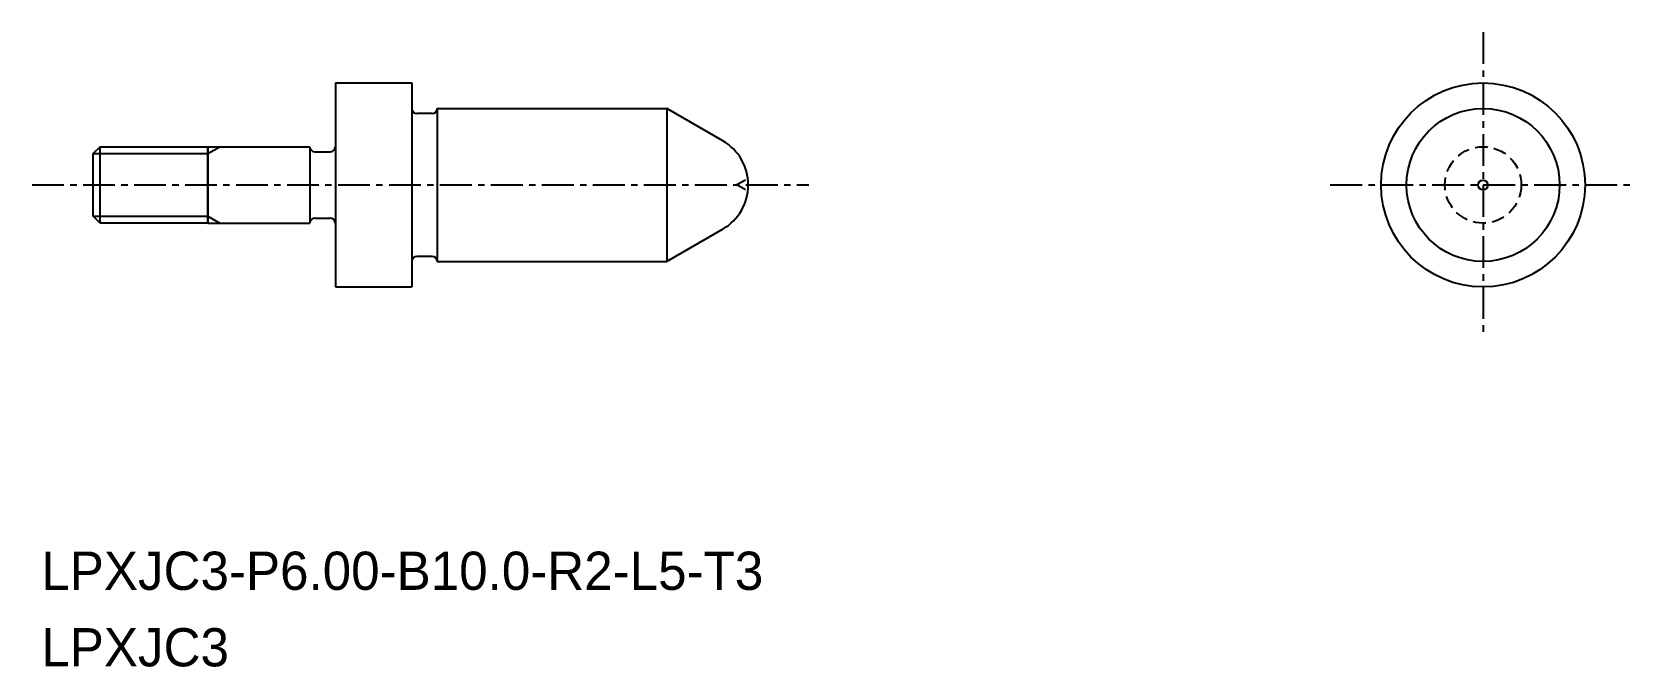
# Model space of a CAD drawing. Extents: x -1575.5 to -1512.6, y -497.6 to -472.7.
import ezdxf

# ---------------------------------------------------------------- set-up
doc = ezdxf.new("R2010")
doc.units = 0
doc.linetypes.add('CENTER', pattern=[2, 1.25, -0.25, 0.25, -0.25])
doc.linetypes.add('DASHED', pattern=[0.75, 0.5, -0.25])
doc.layers.get('0').update_dxf_attribs({"linetype": 'CONTINUOUS'})
doc.layers.add('CENTER', color=1, linetype='CENTER')

msp = doc.modelspace()

# ---------------------------------------------------------------- linework, layer by layer
at = {"color": 7, "linetype": 'CONTINUOUS'}
for p, q in [((-1563.597, -474.698), (-1563.597, -482.698)), ((-1563.597, -474.698), (-1560.597, -474.698)), ((-1559.797, -475.898), (-1560.397, -475.898)), ((-1559.597, -475.698), (-1550.597, -475.698)), ((-1559.597, -475.698), (-1559.597, -481.698)), ((-1572.827, -477.198), (-1573.097, -477.468)), ((-1573.097, -479.927), (-1573.097, -477.468)), ((-1572.827, -477.198), (-1568.597, -477.198)), ((-1572.827, -480.198), (-1572.827, -477.198)), ((-1568.597, -477.198), (-1564.597, -477.198)), ((-1568.597, -480.198), (-1568.597, -477.198)), ((-1568.597, -477.198), (-1568.597, -480.198)), ((-1564.597, -477.198), (-1564.597, -480.198)), ((-1564.397, -477.398), (-1563.797, -477.398)), ((-1572.827, -480.198), (-1573.097, -479.927)), ((-1564.397, -479.998), (-1563.797, -479.998)), ((-1568.597, -480.198), (-1572.827, -480.198)), ((-1568.597, -480.198), (-1564.597, -480.198)), ((-1559.797, -481.498), (-1560.397, -481.498)), ((-1559.597, -481.698), (-1550.597, -481.698)), ((-1563.597, -482.698), (-1560.597, -482.698))]:
    msp.add_line(p, q, dxfattribs=at)
at = {"linetype": 'CONTINUOUS'}
for p, q in [((-1560.597, -474.698), (-1560.597, -482.698)), ((-1548.401, -476.965), (-1550.597, -475.698)), ((-1550.597, -475.698), (-1550.597, -481.698)), ((-1548.401, -480.43), (-1550.597, -481.698))]:
    msp.add_line(p, q, dxfattribs=at)
at = {"color": 3, "linetype": 'CONTINUOUS'}
for p, q in [((-1573.097, -477.468), (-1568.597, -477.468)), ((-1568.597, -477.468), (-1568.129, -477.198)), ((-1573.097, -479.927), (-1568.597, -479.927)), ((-1568.597, -479.927), (-1568.129, -480.198))]:
    msp.add_line(p, q, dxfattribs=at)
at = {"color": 3}
for p in [(-1547.505, -478.506), (-1547.505, -478.89)]:
    msp.add_line(p, (-1547.844, -478.698), dxfattribs=at)
at = {"linetype": 'CONTINUOUS'}
for radius in [4, 3]:
    msp.add_circle((-1518.578, -478.698), radius, dxfattribs=at)
at = {"color": 3, "linetype": 'DASHED'}
msp.add_circle((-1518.578, -478.698), 1.5, dxfattribs=at)
msp.add_circle((-1518.578, -478.698), 0.192)
at = {"color": 7, "linetype": 'CONTINUOUS'}
for centre, start, end in [((-1560.397, -475.698), 180, 270), ((-1559.797, -475.698), 270, 0), ((-1564.397, -477.198), 180, 270), ((-1563.797, -477.198), 270, 0), ((-1564.397, -480.198), 90, 180), ((-1563.797, -480.198), 0, 90), ((-1560.397, -481.698), 90, 180), ((-1559.797, -481.698), 0, 90)]:
    msp.add_arc(centre, 0.2, start, end, dxfattribs=at)
at = {"linetype": 'CONTINUOUS'}
msp.add_arc((-1549.401, -478.698), 2, 300, 60, dxfattribs=at)
at = {"layer": 'CENTER', "color": 1, "linetype": 'CENTER'}
for p, q in [((-1518.578, -472.703), (-1518.578, -484.693)), ((-1575.492, -478.698), (-1545.03, -478.698)), ((-1524.573, -478.698), (-1512.583, -478.698))]:
    msp.add_line(p, q, dxfattribs=at)

# ---------------------------------------------------------------- texts
for s, p in [('LPXJC3-P6.00-B10.0-R2-L5-T3', (-1575.129, -494.58)), ('LPXJC3', (-1575.129, -497.58))]:
    msp.add_text(s, height=1.5).set_placement(p)

doc.saveas('drawing.dxf')
